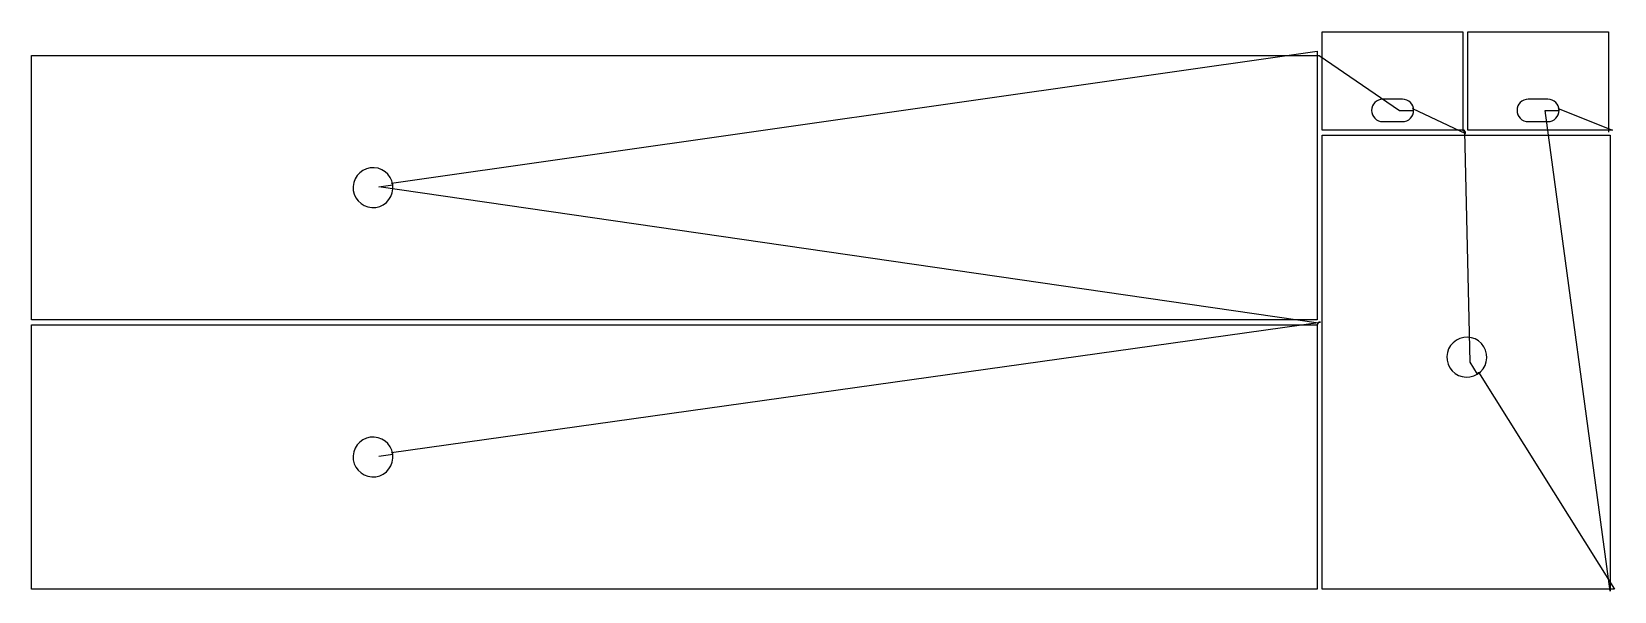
# Model space of a CAD drawing. Header units: metres. Extents: x 10 to 5643, y -2098 to -107.
import ezdxf

# ---------------------------------------------------------------- set-up
doc = ezdxf.new("R2010")
doc.units = ezdxf.units.M

msp = doc.modelspace()

# ---------------------------------------------------------------- linework, layer by layer
at = {"layer": 'TOOL_0'}
for p, q in [((4603.629, -456.882), (4603.629, -106.882)), ((4603.629, -106.882), (5103.629, -106.882)), ((5103.629, -106.882), (5103.629, -456.882)), ((5121.664, -456.882), (5121.664, -106.882)), ((5121.664, -106.882), (5621.664, -106.882)), ((5621.664, -106.882), (5621.664, -456.882)), ((9.998, -1131.697), (9.998, -191.697)), ((9.998, -191.697), (4584.998, -191.697)), ((1290.739, -645.704), (4584.998, -176.697)), ((4584.998, -176.697), (4584.998, -191.697)), ((4584.998, -191.697), (4584.998, -1131.697)), ((4584.998, -191.697), (4592.998, -191.697)), ((4592.998, -191.697), (4878.629, -386.882)), ((4888.629, -346.882), (4818.629, -346.882)), ((4878.629, -386.882), (4928.629, -386.882)), ((4924.951, -380.15), (5113.367, -469.154)), ((5406.664, -346.882), (5336.664, -346.882)), ((5628.022, -2097.997), (5396.664, -386.882)), ((5396.664, -386.882), (5446.664, -386.882)), ((5442.986, -380.15), (5636.664, -456.882)), ((4818.629, -426.882), (4888.629, -426.882)), ((5336.664, -426.882), (5406.664, -426.882)), ((4603.022, -2089.997), (4603.022, -474.997)), ((4603.022, -474.997), (5628.022, -474.997)), ((5103.629, -456.882), (4603.629, -456.882)), ((5103.629, -456.882), (5109.286, -462.539)), ((5109.286, -462.539), (5129.065, -1282.859)), ((5621.664, -456.882), (5121.664, -456.882)), ((5636.664, -456.882), (5621.664, -456.882)), ((5621.664, -456.882), (5621.664, -464.882)), ((5628.022, -474.997), (5628.022, -2089.997)), ((1245.797, -658.789), (1295.314, -651.862)), ((4590.656, -1144.341), (1245.797, -658.789)), ((4584.998, -1131.697), (9.998, -1131.697)), ((9.999, -2089.998), (9.999, -1149.998)), ((9.999, -1149.998), (4584.999, -1149.998)), ((1290.74, -1604.005), (4597.271, -1140.26)), ((4584.999, -1149.998), (4590.656, -1144.341)), ((4584.999, -1149.998), (4584.999, -2089.998)), ((5129.065, -1282.859), (5155.356, -1325.389)), ((5159.148, -1318.721), (5643.022, -2089.997)), ((1245.798, -1617.09), (1295.315, -1610.163)), ((4584.999, -2089.998), (9.999, -2089.998)), ((5628.022, -2089.997), (4603.022, -2089.997)), ((5643.022, -2089.997), (5628.022, -2089.997)), ((5628.022, -2089.997), (5628.022, -2097.997))]:
    msp.add_line(p, q, dxfattribs=at)
for centre, radius, start, end in [((4818.629, -386.882), 40, 90, 270), ((4888.629, -386.882), 40, 0, 90), ((4888.629, -386.882), 40, 270, 0), ((4920.629, -386.882), 8, 0, 57.2992), ((5336.664, -386.882), 40, 90, 270), ((5406.664, -386.882), 40, 0, 90), ((5406.664, -386.882), 40, 270, 0), ((5438.664, -386.882), 8, 0, 57.2992), ((5103.629, -466.882), 10, 346.867094, 90), ((1224.999, -661.698), 71, 7.963137, 187.962226), ((1224.998, -661.697), 71, 187.963137, 7.962226), ((1287.391, -652.97), 8, 7.960957, 65.260874), ((4594.999, -1149.998), 10, 76.867094, 180), ((5118.023, -1264.996), 71, 121.723441, 301.723016), ((5118.023, -1264.997), 71, 301.723441, 121.723016), ((5151.149, -1318.584), 8, 301.725264, 359.018783), ((1225, -1619.999), 71, 7.963137, 187.962226), ((1224.999, -1619.998), 71, 187.963137, 7.962226), ((1287.392, -1611.271), 8, 7.960957, 65.260874)]:
    msp.add_arc(centre, radius, start, end, dxfattribs=at)

doc.saveas('drawing.dxf')
